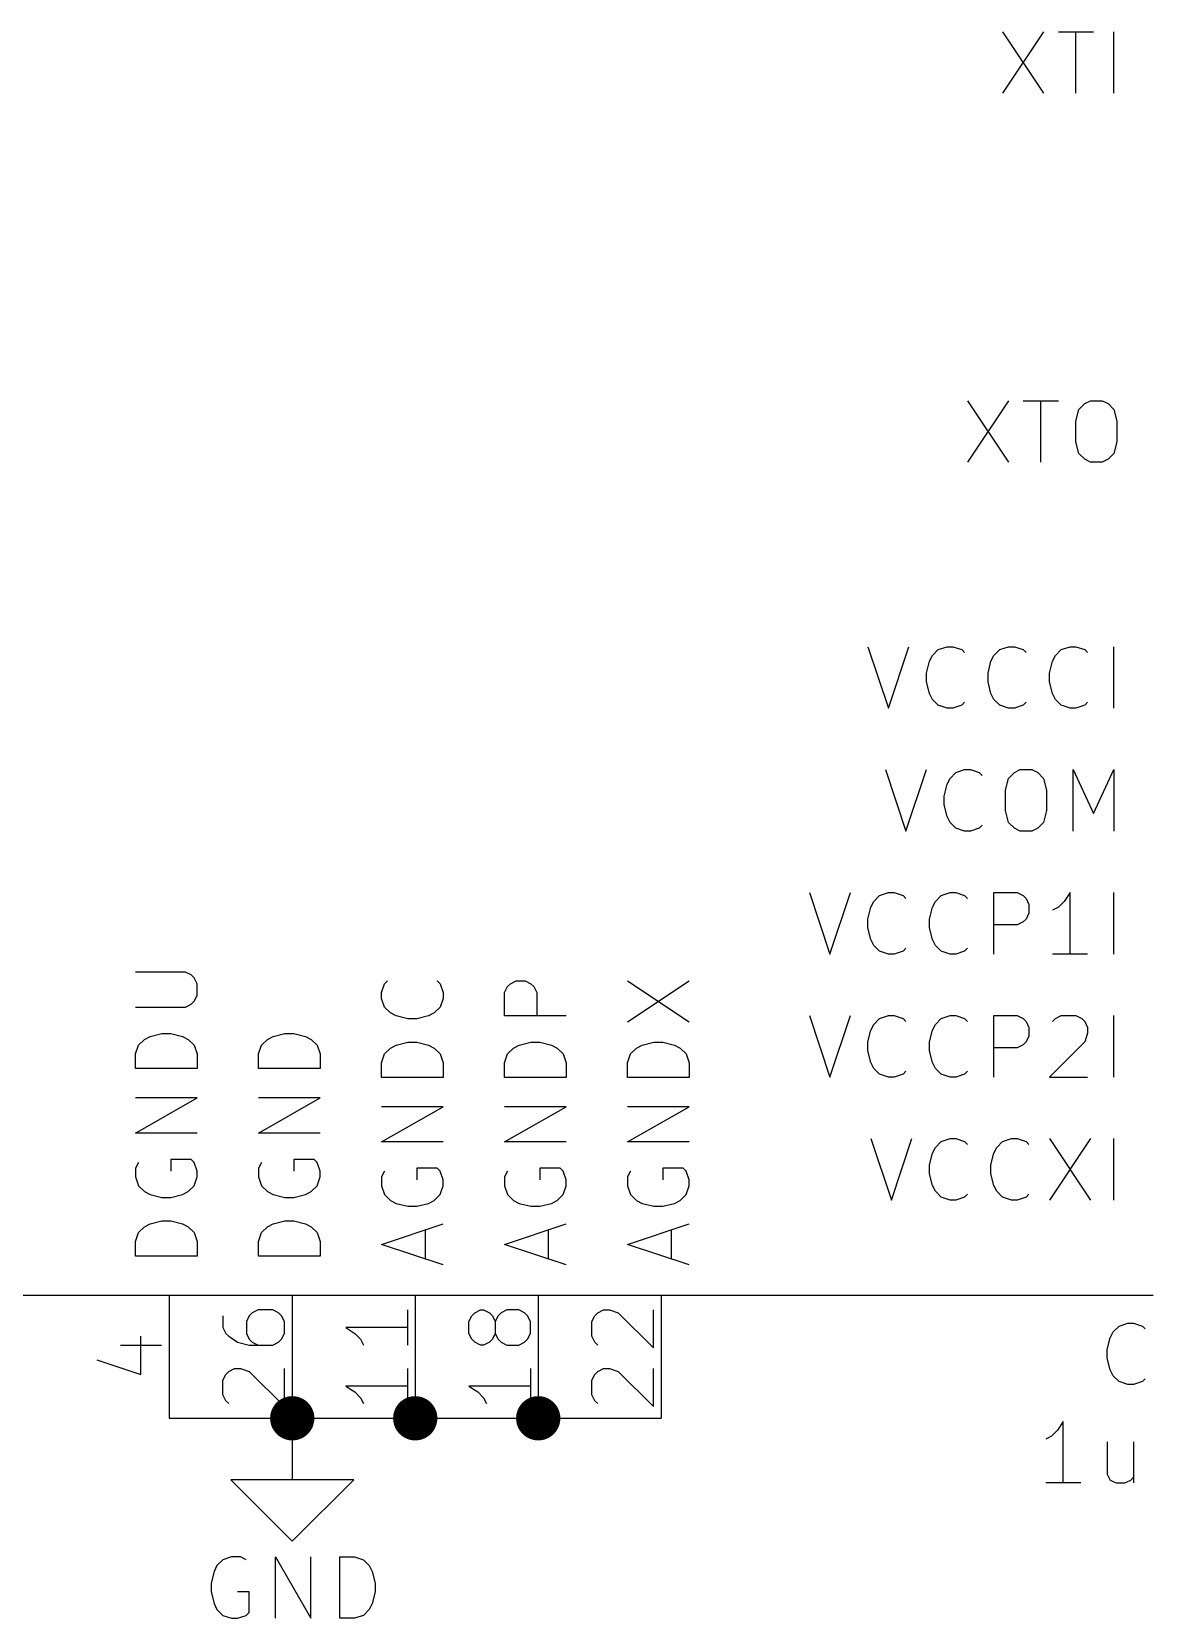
# Model space of a CAD drawing. Extents: x 0.4 to 16.1, y -11.3 to -0.4.
# Drawn here: x 10.578 to 11.487, y -8.553 to -7.263 of the extents above; entities that cross this region are included whole.
import ezdxf

# ---------------------------------------------------------------- set-up
doc = ezdxf.new("R2010")
doc.units = 0
doc.header["$MEASUREMENT"] = 0
for name, color, linetype in [('CYAN2', 4, 'CONTINUOUS'), ('GREEN2', 3, 'CONTINUOUS'), ('LYELLOW', 51, 'CONTINUOUS'), ('RED2', 1, 'CONTINUOUS')]:
    doc.layers.add(name, color=color, linetype=linetype)

msp = doc.modelspace()

# ---------------------------------------------------------------- linework, layer by layer
at = {"layer": 'CYAN2', "linetype": 'CONTINUOUS'}
for p, q in [((11.3676, -7.26262), (11.4009, -7.31262)), ((11.4009, -7.26262), (11.3676, -7.31262)), ((11.4129, -7.26262), (11.4414, -7.26262)), ((11.4271, -7.31262), (11.4271, -7.26262)), ((11.4581, -7.31262), (11.4581, -7.26262)), ((11.339, -7.56262), (11.3724, -7.61262)), ((11.3724, -7.56262), (11.339, -7.61262)), ((11.3843, -7.56262), (11.4129, -7.56262)), ((11.3986, -7.61262), (11.3986, -7.56262)), ((11.4271, -7.57928), (11.4295, -7.56976)), ((11.4295, -7.56976), (11.4343, -7.565)), ((11.4343, -7.565), (11.439, -7.56262)), ((11.439, -7.56262), (11.4486, -7.56262)), ((11.4486, -7.56262), (11.4533, -7.565)), ((11.4533, -7.565), (11.4581, -7.56976)), ((11.4581, -7.56976), (11.4605, -7.57928)), ((11.4271, -7.59595), (11.4271, -7.57928)), ((11.4605, -7.57928), (11.4605, -7.59595)), ((11.4295, -7.60547), (11.4271, -7.59595)), ((11.4605, -7.59595), (11.4581, -7.60547)), ((11.4343, -7.61024), (11.4295, -7.60547)), ((11.439, -7.61262), (11.4343, -7.61024)), ((11.4533, -7.61024), (11.4486, -7.61262)), ((11.4581, -7.60547), (11.4533, -7.61024)), ((11.4486, -7.61262), (11.439, -7.61262)), ((11.2581, -7.76262), (11.2748, -7.81262)), ((11.2748, -7.81262), (11.2914, -7.76262)), ((11.3105, -7.76976), (11.3152, -7.765)), ((11.3152, -7.765), (11.3224, -7.76262)), ((11.3224, -7.76262), (11.3271, -7.76262)), ((11.3271, -7.76262), (11.3343, -7.765)), ((11.3343, -7.765), (11.3367, -7.76738)), ((11.3605, -7.76976), (11.3652, -7.765)), ((11.3652, -7.765), (11.3724, -7.76262)), ((11.3724, -7.76262), (11.3771, -7.76262)), ((11.3771, -7.76262), (11.3843, -7.765)), ((11.3843, -7.765), (11.3867, -7.76738)), ((11.4105, -7.76976), (11.4152, -7.765)), ((11.4152, -7.765), (11.4224, -7.76262)), ((11.4224, -7.76262), (11.4271, -7.76262)), ((11.4271, -7.76262), (11.4343, -7.765)), ((11.4343, -7.765), (11.4367, -7.76738)), ((11.4581, -7.81262), (11.4581, -7.76262)), ((11.3057, -7.78405), (11.3081, -7.77452)), ((11.3081, -7.77452), (11.3105, -7.76976)), ((11.3557, -7.78405), (11.3581, -7.77452)), ((11.3581, -7.77452), (11.3605, -7.76976)), ((11.4057, -7.78405), (11.4081, -7.77452)), ((11.4081, -7.77452), (11.4105, -7.76976)), ((11.3057, -7.79119), (11.3057, -7.78405)), ((11.3081, -7.80071), (11.3057, -7.79119)), ((11.3557, -7.79119), (11.3557, -7.78405)), ((11.3581, -7.80071), (11.3557, -7.79119)), ((11.4057, -7.79119), (11.4057, -7.78405)), ((11.4081, -7.80071), (11.4057, -7.79119)), ((11.3105, -7.80547), (11.3081, -7.80071)), ((11.3605, -7.80547), (11.3581, -7.80071)), ((11.4105, -7.80547), (11.4081, -7.80071)), ((11.3152, -7.81024), (11.3105, -7.80547)), ((11.3224, -7.81262), (11.3152, -7.81024)), ((11.3271, -7.81262), (11.3224, -7.81262)), ((11.3343, -7.81024), (11.3271, -7.81262)), ((11.3367, -7.80785), (11.3343, -7.81024)), ((11.3652, -7.81024), (11.3605, -7.80547)), ((11.3724, -7.81262), (11.3652, -7.81024)), ((11.3771, -7.81262), (11.3724, -7.81262)), ((11.3843, -7.81024), (11.3771, -7.81262)), ((11.3867, -7.80785), (11.3843, -7.81024)), ((11.4152, -7.81024), (11.4105, -7.80547)), ((11.4224, -7.81262), (11.4152, -7.81024)), ((11.4271, -7.81262), (11.4224, -7.81262)), ((11.4343, -7.81024), (11.4271, -7.81262)), ((11.4367, -7.80785), (11.4343, -7.81024)), ((11.2724, -7.86262), (11.289, -7.91262)), ((11.289, -7.91262), (11.3057, -7.86262)), ((11.3248, -7.86976), (11.3295, -7.865)), ((11.3295, -7.865), (11.3367, -7.86262)), ((11.3367, -7.86262), (11.3414, -7.86262)), ((11.3414, -7.86262), (11.3486, -7.865)), ((11.3486, -7.865), (11.3509, -7.86738)), ((11.3724, -7.86976), (11.3771, -7.865)), ((11.3771, -7.865), (11.3819, -7.86262)), ((11.3819, -7.86262), (11.3914, -7.86262)), ((11.3914, -7.86262), (11.3962, -7.865)), ((11.3962, -7.865), (11.4009, -7.86976)), ((11.4248, -7.91262), (11.4248, -7.86262)), ((11.4248, -7.86262), (11.4414, -7.89833)), ((11.4414, -7.89833), (11.4581, -7.86262)), ((11.4581, -7.86262), (11.4581, -7.91262)), ((11.32, -7.88405), (11.3224, -7.87452)), ((11.3224, -7.87452), (11.3248, -7.86976)), ((11.37, -7.87928), (11.3724, -7.86976)), ((11.37, -7.89595), (11.37, -7.87928)), ((11.4009, -7.86976), (11.4033, -7.87928)), ((11.4033, -7.87928), (11.4033, -7.89595)), ((11.32, -7.89119), (11.32, -7.88405)), ((11.3224, -7.90071), (11.32, -7.89119)), ((11.3248, -7.90547), (11.3224, -7.90071)), ((11.3295, -7.91024), (11.3248, -7.90547)), ((11.3724, -7.90547), (11.37, -7.89595)), ((11.3771, -7.91024), (11.3724, -7.90547)), ((11.4009, -7.90547), (11.3962, -7.91024)), ((11.4033, -7.89595), (11.4009, -7.90547)), ((11.3367, -7.91262), (11.3295, -7.91024)), ((11.3414, -7.91262), (11.3367, -7.91262)), ((11.3486, -7.91024), (11.3414, -7.91262)), ((11.3509, -7.90785), (11.3486, -7.91024)), ((11.3819, -7.91262), (11.3771, -7.91024)), ((11.3914, -7.91262), (11.3819, -7.91262)), ((11.3962, -7.91024), (11.3914, -7.91262)), ((11.2105, -7.96262), (11.2271, -8.01262)), ((11.2271, -8.01262), (11.2438, -7.96262)), ((11.2605, -7.97452), (11.2629, -7.96976)), ((11.2629, -7.96976), (11.2676, -7.965)), ((11.2676, -7.965), (11.2748, -7.96262)), ((11.2748, -7.96262), (11.2795, -7.96262)), ((11.2795, -7.96262), (11.2867, -7.965)), ((11.2867, -7.965), (11.289, -7.96738)), ((11.3105, -7.97452), (11.3129, -7.96976)), ((11.3129, -7.96976), (11.3176, -7.965)), ((11.3176, -7.965), (11.3248, -7.96262)), ((11.3248, -7.96262), (11.3295, -7.96262)), ((11.3295, -7.96262), (11.3367, -7.965)), ((11.3367, -7.965), (11.339, -7.96738)), ((11.3605, -8.01262), (11.3605, -7.96262)), ((11.3605, -7.96262), (11.3795, -7.96262)), ((11.3795, -7.96262), (11.3843, -7.965)), ((11.3843, -7.965), (11.3867, -7.96738)), ((11.3867, -7.96738), (11.389, -7.97214)), ((11.4176, -7.96976), (11.4129, -7.97452)), ((11.4224, -7.96262), (11.4176, -7.96976)), ((11.4224, -8.01262), (11.4224, -7.96262)), ((11.4581, -8.01262), (11.4581, -7.96262)), ((11.2581, -7.98405), (11.2605, -7.97452)), ((11.2581, -7.99119), (11.2581, -7.98405)), ((11.3081, -7.98405), (11.3105, -7.97452)), ((11.3081, -7.99119), (11.3081, -7.98405)), ((11.3867, -7.98405), (11.3843, -7.98643)), ((11.389, -7.97928), (11.3867, -7.98405)), ((11.389, -7.97214), (11.389, -7.97928)), ((11.4129, -7.97452), (11.4081, -7.9769)), ((11.2605, -8.00071), (11.2581, -7.99119)), ((11.3105, -8.00071), (11.3081, -7.99119)), ((11.3795, -7.98881), (11.3605, -7.98881)), ((11.3843, -7.98643), (11.3795, -7.98881)), ((11.2629, -8.00547), (11.2605, -8.00071)), ((11.2676, -8.01024), (11.2629, -8.00547)), ((11.2748, -8.01262), (11.2676, -8.01024)), ((11.2867, -8.01024), (11.2795, -8.01262)), ((11.289, -8.00785), (11.2867, -8.01024)), ((11.3129, -8.00547), (11.3105, -8.00071)), ((11.3176, -8.01024), (11.3129, -8.00547)), ((11.3248, -8.01262), (11.3176, -8.01024)), ((11.3367, -8.01024), (11.3295, -8.01262)), ((11.339, -8.00785), (11.3367, -8.01024)), ((11.2795, -8.01262), (11.2748, -8.01262)), ((11.3295, -8.01262), (11.3248, -8.01262)), ((11.4367, -8.01262), (11.4081, -8.01262)), ((10.7031, -8.02714), (10.6626, -8.02714)), ((10.7079, -8.02952), (10.7031, -8.02714)), ((10.7102, -8.0319), (10.7079, -8.02952)), ((10.7126, -8.03667), (10.7102, -8.0319)), ((10.865, -8.03667), (10.8674, -8.03428)), ((10.9079, -8.03428), (10.9102, -8.03667)), ((10.9674, -8.03667), (10.9721, -8.03428)), ((10.9721, -8.03428), (10.9793, -8.03428)), ((10.9793, -8.03428), (10.984, -8.03667)), ((11.0626, -8.06762), (11.1126, -8.03428)), ((11.0626, -8.03428), (11.1126, -8.06762)), ((10.7102, -8.05095), (10.7126, -8.04619)), ((10.7126, -8.04619), (10.7126, -8.03667)), ((10.8626, -8.04381), (10.865, -8.03667)), ((10.8626, -8.04857), (10.8626, -8.04381)), ((10.865, -8.05571), (10.8626, -8.04857)), ((10.9102, -8.03667), (10.9126, -8.04381)), ((10.9126, -8.04857), (10.9102, -8.05571)), ((10.9126, -8.04381), (10.9126, -8.04857)), ((10.9626, -8.04381), (10.965, -8.03905)), ((10.9626, -8.06285), (10.9626, -8.04381)), ((10.965, -8.03905), (10.9674, -8.03667)), ((10.984, -8.03667), (10.9864, -8.03905)), ((10.9864, -8.03905), (10.9888, -8.04381)), ((10.9888, -8.04381), (10.9888, -8.06285)), ((10.6626, -8.05571), (10.7031, -8.05571)), ((10.7031, -8.05571), (10.7079, -8.05333)), ((10.7079, -8.05333), (10.7102, -8.05095)), ((10.8698, -8.06047), (10.865, -8.05571)), ((10.8745, -8.06285), (10.8698, -8.06047)), ((10.9055, -8.06047), (10.9007, -8.06285)), ((10.9102, -8.05571), (10.9055, -8.06047)), ((10.884, -8.06524), (10.8745, -8.06285)), ((10.8912, -8.06524), (10.884, -8.06524)), ((10.9007, -8.06285), (10.8912, -8.06524)), ((11.0126, -8.06285), (10.9626, -8.06285)), ((11.2105, -8.06262), (11.2271, -8.11262)), ((11.2271, -8.11262), (11.2438, -8.06262)), ((11.2581, -8.08405), (11.2605, -8.07452)), ((11.2605, -8.07452), (11.2629, -8.06976)), ((11.2629, -8.06976), (11.2676, -8.065)), ((11.2676, -8.065), (11.2748, -8.06262)), ((11.2748, -8.06262), (11.2795, -8.06262)), ((11.2795, -8.06262), (11.2867, -8.065)), ((11.2867, -8.065), (11.289, -8.06738)), ((11.3081, -8.08405), (11.3105, -8.07452)), ((11.3105, -8.07452), (11.3129, -8.06976)), ((11.3129, -8.06976), (11.3176, -8.065)), ((11.3176, -8.065), (11.3248, -8.06262)), ((11.3248, -8.06262), (11.3295, -8.06262)), ((11.3295, -8.06262), (11.3367, -8.065)), ((11.3367, -8.065), (11.339, -8.06738)), ((11.3605, -8.11262), (11.3605, -8.06262)), ((11.3605, -8.06262), (11.3795, -8.06262)), ((11.3795, -8.06262), (11.3843, -8.065)), ((11.3843, -8.065), (11.3867, -8.06738)), ((11.3867, -8.06738), (11.389, -8.07214)), ((11.389, -8.07214), (11.389, -8.07928)), ((11.4081, -8.06738), (11.4105, -8.065)), ((11.4105, -8.065), (11.4152, -8.06262)), ((11.4152, -8.06262), (11.4271, -8.06262)), ((11.4271, -8.06262), (11.4319, -8.065)), ((11.4319, -8.065), (11.4343, -8.06738)), ((11.4343, -8.06738), (11.4367, -8.07214)), ((11.4367, -8.07214), (11.4367, -8.0769)), ((11.4581, -8.11262), (11.4581, -8.06262)), ((10.6626, -8.09381), (10.665, -8.08667)), ((10.665, -8.08667), (10.6698, -8.0819)), ((10.6698, -8.0819), (10.6745, -8.07952)), ((10.6745, -8.07952), (10.684, -8.07714)), ((10.684, -8.07714), (10.6912, -8.07714)), ((10.6912, -8.07714), (10.7007, -8.07952)), ((10.7007, -8.07952), (10.7055, -8.0819)), ((10.7055, -8.0819), (10.7102, -8.08667)), ((10.7102, -8.08667), (10.7126, -8.09381)), ((10.7626, -8.09381), (10.765, -8.08667)), ((10.765, -8.08667), (10.7698, -8.0819)), ((10.7698, -8.0819), (10.7745, -8.07952)), ((10.7745, -8.07952), (10.784, -8.07714)), ((10.784, -8.07714), (10.7912, -8.07714)), ((10.7912, -8.07714), (10.8007, -8.07952)), ((10.8007, -8.07952), (10.8055, -8.0819)), ((10.8055, -8.0819), (10.8102, -8.08667)), ((10.8102, -8.08667), (10.8126, -8.09381)), ((10.8698, -8.08905), (10.8745, -8.08667)), ((10.8745, -8.08667), (10.884, -8.08428)), ((10.884, -8.08428), (10.8912, -8.08428)), ((10.8912, -8.08428), (10.9007, -8.08667)), ((10.9007, -8.08667), (10.9055, -8.08905)), ((10.9698, -8.08905), (10.9745, -8.08667)), ((10.9745, -8.08667), (10.984, -8.08428)), ((10.984, -8.08428), (10.9912, -8.08428)), ((10.9912, -8.08428), (11.0007, -8.08667)), ((11.0007, -8.08667), (11.0055, -8.08905)), ((11.0698, -8.08905), (11.0745, -8.08667)), ((11.0745, -8.08667), (11.084, -8.08428)), ((11.084, -8.08428), (11.0912, -8.08428)), ((11.0912, -8.08428), (11.1007, -8.08667)), ((11.1007, -8.08667), (11.1055, -8.08905)), ((11.2581, -8.09119), (11.2581, -8.08405)), ((11.3081, -8.09119), (11.3081, -8.08405)), ((11.3843, -8.08643), (11.3795, -8.08881)), ((11.3867, -8.08405), (11.3843, -8.08643)), ((11.389, -8.07928), (11.3867, -8.08405)), ((11.4343, -8.08405), (11.4057, -8.11262)), ((11.4367, -8.0769), (11.4343, -8.08405)), ((10.6626, -8.10571), (10.6626, -8.09381)), ((10.7126, -8.09381), (10.7126, -8.10571)), ((10.7626, -8.10571), (10.7626, -8.09381)), ((10.8126, -8.09381), (10.8126, -8.10571)), ((10.8626, -8.10095), (10.865, -8.09381)), ((10.8626, -8.11285), (10.8626, -8.10095)), ((10.865, -8.09381), (10.8698, -8.08905)), ((10.9055, -8.08905), (10.9102, -8.09381)), ((10.9102, -8.09381), (10.9126, -8.10095)), ((10.9126, -8.10095), (10.9126, -8.11285)), ((10.9626, -8.10095), (10.965, -8.09381)), ((10.9626, -8.11285), (10.9626, -8.10095)), ((10.965, -8.09381), (10.9698, -8.08905)), ((11.0055, -8.08905), (11.0102, -8.09381)), ((11.0102, -8.09381), (11.0126, -8.10095)), ((11.0126, -8.10095), (11.0126, -8.11285)), ((11.0626, -8.10095), (11.065, -8.09381)), ((11.0626, -8.11285), (11.0626, -8.10095)), ((11.065, -8.09381), (11.0698, -8.08905)), ((11.1055, -8.08905), (11.1102, -8.09381)), ((11.1102, -8.09381), (11.1126, -8.10095)), ((11.1126, -8.10095), (11.1126, -8.11285)), ((11.2605, -8.10071), (11.2581, -8.09119)), ((11.2629, -8.10547), (11.2605, -8.10071)), ((11.3105, -8.10071), (11.3081, -8.09119)), ((11.3129, -8.10547), (11.3105, -8.10071)), ((11.3795, -8.08881), (11.3605, -8.08881)), ((10.7126, -8.10571), (10.6626, -8.10571)), ((10.8126, -8.10571), (10.7626, -8.10571)), ((10.9126, -8.11285), (10.8626, -8.11285)), ((11.0126, -8.11285), (10.9626, -8.11285)), ((11.1126, -8.11285), (11.0626, -8.11285)), ((11.2676, -8.11024), (11.2629, -8.10547)), ((11.2748, -8.11262), (11.2676, -8.11024)), ((11.2795, -8.11262), (11.2748, -8.11262)), ((11.2867, -8.11024), (11.2795, -8.11262)), ((11.289, -8.10785), (11.2867, -8.11024)), ((11.3176, -8.11024), (11.3129, -8.10547)), ((11.3248, -8.11262), (11.3176, -8.11024)), ((11.3295, -8.11262), (11.3248, -8.11262)), ((11.3367, -8.11024), (11.3295, -8.11262)), ((11.339, -8.10785), (11.3367, -8.11024)), ((11.4057, -8.11262), (11.4367, -8.11262)), ((10.6626, -8.15809), (10.7126, -8.12952)), ((10.7126, -8.12952), (10.6626, -8.12952)), ((10.7626, -8.15809), (10.8126, -8.12952)), ((10.8126, -8.12952), (10.7626, -8.12952)), ((10.8626, -8.16524), (10.9126, -8.13667)), ((10.9126, -8.13667), (10.8626, -8.13667)), ((10.9626, -8.16524), (11.0126, -8.13667)), ((11.0126, -8.13667), (10.9626, -8.13667)), ((11.0626, -8.16524), (11.1126, -8.13667)), ((11.1126, -8.13667), (11.0626, -8.13667)), ((10.7126, -8.15809), (10.6626, -8.15809)), ((10.8126, -8.15809), (10.7626, -8.15809)), ((10.9126, -8.16524), (10.8626, -8.16524)), ((11.0126, -8.16524), (10.9626, -8.16524)), ((11.1126, -8.16524), (11.0626, -8.16524)), ((11.2605, -8.16262), (11.2771, -8.21262)), ((11.2771, -8.21262), (11.2938, -8.16262)), ((11.3129, -8.16976), (11.3176, -8.165)), ((11.3176, -8.165), (11.3248, -8.16262)), ((11.3248, -8.16262), (11.3295, -8.16262)), ((11.3295, -8.16262), (11.3367, -8.165)), ((11.3367, -8.165), (11.339, -8.16738)), ((11.3629, -8.16976), (11.3676, -8.165)), ((11.3676, -8.165), (11.3748, -8.16262)), ((11.3748, -8.16262), (11.3795, -8.16262)), ((11.3795, -8.16262), (11.3867, -8.165)), ((11.3867, -8.165), (11.389, -8.16738)), ((11.4057, -8.16262), (11.439, -8.21262)), ((11.439, -8.16262), (11.4057, -8.21262)), ((11.4581, -8.21262), (11.4581, -8.16262)), ((11.3081, -8.18405), (11.3105, -8.17452)), ((11.3105, -8.17452), (11.3129, -8.16976)), ((11.3581, -8.18405), (11.3605, -8.17452)), ((11.3605, -8.17452), (11.3629, -8.16976)), ((10.665, -8.1819), (10.6626, -8.18667)), ((10.6626, -8.18667), (10.6626, -8.19381)), ((10.7079, -8.17952), (10.6912, -8.17952)), ((10.6912, -8.17952), (10.6912, -8.18905)), ((10.7102, -8.1819), (10.7079, -8.17952)), ((10.7126, -8.18905), (10.7102, -8.1819)), ((10.7126, -8.19381), (10.7126, -8.18905)), ((10.765, -8.1819), (10.7626, -8.18667)), ((10.7626, -8.18667), (10.7626, -8.19381)), ((10.8079, -8.17952), (10.7912, -8.17952)), ((10.7912, -8.17952), (10.7912, -8.18905)), ((10.8102, -8.1819), (10.8079, -8.17952)), ((10.8126, -8.18905), (10.8102, -8.1819)), ((10.8126, -8.19381), (10.8126, -8.18905)), ((10.865, -8.18905), (10.8626, -8.19381)), ((10.9079, -8.18667), (10.8912, -8.18667)), ((10.8912, -8.18667), (10.8912, -8.19619)), ((10.9102, -8.18905), (10.9079, -8.18667)), ((10.9126, -8.19619), (10.9102, -8.18905)), ((10.965, -8.18905), (10.9626, -8.19381)), ((11.0079, -8.18667), (10.9912, -8.18667)), ((10.9912, -8.18667), (10.9912, -8.19619)), ((11.0102, -8.18905), (11.0079, -8.18667)), ((11.0126, -8.19619), (11.0102, -8.18905)), ((11.065, -8.18905), (11.0626, -8.19381)), ((11.1079, -8.18667), (11.0912, -8.18667)), ((11.0912, -8.18667), (11.0912, -8.19619)), ((11.1102, -8.18905), (11.1079, -8.18667)), ((11.1126, -8.19619), (11.1102, -8.18905)), ((11.3081, -8.19119), (11.3081, -8.18405)), ((11.3105, -8.20071), (11.3081, -8.19119)), ((11.3581, -8.19119), (11.3581, -8.18405)), ((11.3605, -8.20071), (11.3581, -8.19119)), ((10.6626, -8.19381), (10.665, -8.20095)), ((10.665, -8.20095), (10.6698, -8.20571)), ((10.7055, -8.20571), (10.7102, -8.20095)), ((10.7102, -8.20095), (10.7126, -8.19381)), ((10.7626, -8.19381), (10.765, -8.20095)), ((10.765, -8.20095), (10.7698, -8.20571)), ((10.8055, -8.20571), (10.8102, -8.20095)), ((10.8102, -8.20095), (10.8126, -8.19381)), ((10.8626, -8.19381), (10.8626, -8.20095)), ((10.8626, -8.20095), (10.865, -8.20809)), ((10.9102, -8.20809), (10.9126, -8.20095)), ((10.9126, -8.20095), (10.9126, -8.19619)), ((10.9626, -8.19381), (10.9626, -8.20095)), ((10.9626, -8.20095), (10.965, -8.20809)), ((11.0102, -8.20809), (11.0126, -8.20095)), ((11.0126, -8.20095), (11.0126, -8.19619)), ((11.0626, -8.19381), (11.0626, -8.20095)), ((11.0626, -8.20095), (11.065, -8.20809)), ((11.1102, -8.20809), (11.1126, -8.20095)), ((11.1126, -8.20095), (11.1126, -8.19619)), ((11.3129, -8.20547), (11.3105, -8.20071)), ((11.3629, -8.20547), (11.3605, -8.20071)), ((10.6698, -8.20571), (10.6745, -8.20809)), ((10.6745, -8.20809), (10.684, -8.21047)), ((10.684, -8.21047), (10.6912, -8.21047)), ((10.6912, -8.21047), (10.7007, -8.20809)), ((10.7007, -8.20809), (10.7055, -8.20571)), ((10.7698, -8.20571), (10.7745, -8.20809)), ((10.7745, -8.20809), (10.784, -8.21047)), ((10.784, -8.21047), (10.7912, -8.21047)), ((10.7912, -8.21047), (10.8007, -8.20809)), ((10.8007, -8.20809), (10.8055, -8.20571)), ((10.865, -8.20809), (10.8698, -8.21285)), ((10.8698, -8.21285), (10.8745, -8.21524)), ((10.8745, -8.21524), (10.884, -8.21762)), ((10.8912, -8.21762), (10.9007, -8.21524)), ((10.9007, -8.21524), (10.9055, -8.21285)), ((10.9055, -8.21285), (10.9102, -8.20809)), ((10.965, -8.20809), (10.9698, -8.21285)), ((10.9698, -8.21285), (10.9745, -8.21524)), ((10.9745, -8.21524), (10.984, -8.21762)), ((10.9912, -8.21762), (11.0007, -8.21524)), ((11.0007, -8.21524), (11.0055, -8.21285)), ((11.0055, -8.21285), (11.0102, -8.20809)), ((11.065, -8.20809), (11.0698, -8.21285)), ((11.0698, -8.21285), (11.0745, -8.21524)), ((11.0745, -8.21524), (11.084, -8.21762)), ((11.0912, -8.21762), (11.1007, -8.21524)), ((11.1007, -8.21524), (11.1055, -8.21285)), ((11.1055, -8.21285), (11.1102, -8.20809)), ((11.3176, -8.21024), (11.3129, -8.20547)), ((11.3248, -8.21262), (11.3176, -8.21024)), ((11.3295, -8.21262), (11.3248, -8.21262)), ((11.3367, -8.21024), (11.3295, -8.21262)), ((11.339, -8.20785), (11.3367, -8.21024)), ((11.3676, -8.21024), (11.3629, -8.20547)), ((11.3748, -8.21262), (11.3676, -8.21024)), ((11.3795, -8.21262), (11.3748, -8.21262)), ((11.3867, -8.21024), (11.3795, -8.21262)), ((11.389, -8.20785), (11.3867, -8.21024)), ((10.6745, -8.2319), (10.684, -8.22952)), ((10.684, -8.22952), (10.6912, -8.22952)), ((10.6912, -8.22952), (10.7007, -8.2319)), ((10.7745, -8.2319), (10.784, -8.22952)), ((10.784, -8.22952), (10.7912, -8.22952)), ((10.7912, -8.22952), (10.8007, -8.2319)), ((10.884, -8.21762), (10.8912, -8.21762)), ((10.984, -8.21762), (10.9912, -8.21762)), ((11.084, -8.21762), (11.0912, -8.21762)), ((10.6626, -8.24619), (10.665, -8.23905)), ((10.665, -8.23905), (10.6698, -8.23428)), ((10.6698, -8.23428), (10.6745, -8.2319)), ((10.7007, -8.2319), (10.7055, -8.23428)), ((10.7055, -8.23428), (10.7102, -8.23905)), ((10.7102, -8.23905), (10.7126, -8.24619)), ((10.7626, -8.24619), (10.765, -8.23905)), ((10.765, -8.23905), (10.7698, -8.23428)), ((10.7698, -8.23428), (10.7745, -8.2319)), ((10.8007, -8.2319), (10.8055, -8.23428)), ((10.8055, -8.23428), (10.8102, -8.23905)), ((10.8102, -8.23905), (10.8126, -8.24619)), ((10.8626, -8.24857), (10.9126, -8.2319)), ((10.8983, -8.26047), (10.8983, -8.23667)), ((10.9626, -8.24857), (11.0126, -8.2319)), ((10.9983, -8.26047), (10.9983, -8.23667)), ((11.0626, -8.24857), (11.1126, -8.2319)), ((11.0983, -8.26047), (11.0983, -8.23667)), ((10.6626, -8.25809), (10.6626, -8.24619)), ((10.7126, -8.24619), (10.7126, -8.25809)), ((10.7626, -8.25809), (10.7626, -8.24619)), ((10.8126, -8.24619), (10.8126, -8.25809)), ((10.9126, -8.26524), (10.8626, -8.24857)), ((11.0126, -8.26524), (10.9626, -8.24857)), ((11.1126, -8.26524), (11.0626, -8.24857)), ((10.7126, -8.25809), (10.6626, -8.25809)), ((10.8126, -8.25809), (10.7626, -8.25809)), ((11.455, -8.32452), (11.4574, -8.31976)), ((11.4574, -8.31976), (11.4622, -8.315)), ((11.4622, -8.315), (11.4693, -8.31261)), ((11.4693, -8.31261), (11.4741, -8.31261)), ((11.4741, -8.31261), (11.4812, -8.315)), ((11.4812, -8.315), (11.4836, -8.31737)), ((11.4526, -8.33404), (11.455, -8.32452)), ((11.4526, -8.34119), (11.4526, -8.33404)), ((11.455, -8.35071), (11.4526, -8.34119)), ((11.4574, -8.35547), (11.455, -8.35071)), ((11.4622, -8.36023), (11.4574, -8.35547)), ((11.4836, -8.35785), (11.4812, -8.36023)), ((11.4693, -8.36261), (11.4622, -8.36023)), ((11.4741, -8.36261), (11.4693, -8.36261)), ((11.4812, -8.36023), (11.4741, -8.36261)), ((11.4169, -8.39261), (11.4122, -8.39976)), ((11.4169, -8.44261), (11.4169, -8.39261)), ((11.4074, -8.40452), (11.4026, -8.4069)), ((11.4122, -8.39976), (11.4074, -8.40452)), ((11.4526, -8.40928), (11.4526, -8.43547)), ((11.4741, -8.40928), (11.4741, -8.44261)), ((11.4526, -8.43547), (11.455, -8.44023)), ((11.4312, -8.44261), (11.4026, -8.44261)), ((11.455, -8.44023), (11.4598, -8.44261)), ((11.4598, -8.44261), (11.4669, -8.44261)), ((11.4669, -8.44261), (11.4717, -8.44023)), ((11.4717, -8.44023), (11.4741, -8.43785)), ((10.7288, -8.50976), (10.7264, -8.51452)), ((10.7335, -8.505), (10.7288, -8.50976)), ((10.7407, -8.50261), (10.7335, -8.505)), ((10.7478, -8.50261), (10.7407, -8.50261)), ((10.7526, -8.505), (10.7478, -8.50261)), ((10.7764, -8.55261), (10.7764, -8.50261)), ((10.7764, -8.50261), (10.805, -8.55261)), ((10.805, -8.55261), (10.805, -8.50261)), ((10.8288, -8.55261), (10.8288, -8.50261)), ((10.8288, -8.50261), (10.8407, -8.50261)), ((10.8407, -8.50261), (10.8478, -8.505)), ((10.8478, -8.505), (10.8526, -8.50976)), ((10.8526, -8.50976), (10.855, -8.51452)), ((10.7264, -8.51452), (10.724, -8.52404)), ((10.724, -8.52404), (10.724, -8.53119)), ((10.855, -8.51452), (10.8573, -8.52404)), ((10.8573, -8.52404), (10.8573, -8.53119)), ((10.724, -8.53119), (10.7264, -8.54071)), ((10.755, -8.53119), (10.7454, -8.53119)), ((10.755, -8.54785), (10.755, -8.53119)), ((10.8573, -8.53119), (10.855, -8.54071)), ((10.7264, -8.54071), (10.7288, -8.54547)), ((10.7288, -8.54547), (10.7335, -8.55023)), ((10.7335, -8.55023), (10.7407, -8.55261)), ((10.7407, -8.55261), (10.7454, -8.55261)), ((10.7454, -8.55261), (10.7526, -8.55023)), ((10.7526, -8.55023), (10.755, -8.54785)), ((10.8407, -8.55261), (10.8288, -8.55261)), ((10.8478, -8.55023), (10.8407, -8.55261)), ((10.8526, -8.54547), (10.8478, -8.55023)), ((10.855, -8.54071), (10.8526, -8.54547))]:
    msp.add_line(p, q, dxfattribs=at)
at = {"layer": 'GREEN2', "linetype": 'CONTINUOUS'}
for p, q in [((10.69, -8.39), (10.79, -8.39)), ((10.79, -8.39), (10.89, -8.39)), ((10.89, -8.39), (10.99, -8.39)), ((10.99, -8.39), (11.09, -8.39))]:
    msp.add_line(p, q, dxfattribs=at)
at = {"layer": 'GREEN2', "const_width": 0.018}
for points in [[(10.781, -8.39, 1), (10.799, -8.39, 1)], [(10.881, -8.39, 1), (10.899, -8.39, 1)], [(10.981, -8.39, 1), (10.999, -8.39, 1)]]:
    msp.add_lwpolyline(points, format="xyb", close=True, dxfattribs=at)
at = {"layer": 'LYELLOW', "linetype": 'CONTINUOUS'}
msp.add_line((10.29, -8.29), (11.49, -8.29), dxfattribs=at)
at = {"layer": 'RED2', "linetype": 'CONTINUOUS'}
for p, q in [((10.29, -8.29), (11.49, -8.29)), ((10.29, -8.29), (11.49, -8.29)), ((10.69, -8.29), (10.69, -8.39)), ((10.79, -8.29), (10.79, -8.39)), ((10.89, -8.29), (10.89, -8.39)), ((10.99, -8.29), (10.99, -8.39)), ((11.09, -8.29), (11.09, -8.39)), ((10.7336, -8.30667), (10.7336, -8.31619)), ((10.755, -8.30667), (10.7527, -8.31143)), ((10.7574, -8.30428), (10.755, -8.30667)), ((10.7622, -8.3019), (10.7574, -8.30428)), ((10.7741, -8.3019), (10.7622, -8.3019)), ((10.7789, -8.30428), (10.7741, -8.3019)), ((10.7812, -8.30667), (10.7789, -8.30428)), ((10.7836, -8.31143), (10.7812, -8.30667)), ((10.8836, -8.3019), (10.8836, -8.33047)), ((10.9336, -8.31143), (10.936, -8.30667)), ((10.936, -8.30667), (10.9384, -8.30428)), ((10.9384, -8.30428), (10.9431, -8.3019)), ((10.9431, -8.3019), (10.9455, -8.3019)), ((10.9455, -8.3019), (10.9503, -8.30428)), ((10.9503, -8.30428), (10.9527, -8.30667)), ((10.9527, -8.30667), (10.955, -8.31143)), ((10.9574, -8.30667), (10.955, -8.31143)), ((10.9598, -8.30428), (10.9574, -8.30667)), ((10.9646, -8.3019), (10.9598, -8.30428)), ((10.9741, -8.3019), (10.9646, -8.3019)), ((10.9789, -8.30428), (10.9741, -8.3019)), ((10.9812, -8.30667), (10.9789, -8.30428)), ((10.9836, -8.31143), (10.9812, -8.30667)), ((11.0336, -8.31143), (11.036, -8.30667)), ((11.036, -8.30667), (11.0384, -8.30428)), ((11.0384, -8.30428), (11.0431, -8.3019)), ((11.0431, -8.3019), (11.0479, -8.3019)), ((11.0479, -8.3019), (11.055, -8.30428)), ((11.055, -8.30428), (11.0836, -8.33285)), ((11.0836, -8.33285), (11.0836, -8.3019)), ((10.7336, -8.31619), (10.736, -8.32095)), ((10.7527, -8.31143), (10.7527, -8.32095)), ((10.7836, -8.32095), (10.7836, -8.31143)), ((10.8836, -8.31619), (10.8336, -8.31619)), ((10.8336, -8.31619), (10.8408, -8.32095)), ((10.9336, -8.32095), (10.9336, -8.31143)), ((10.955, -8.31143), (10.955, -8.32095)), ((10.9836, -8.32095), (10.9836, -8.31143)), ((11.0336, -8.32333), (11.0336, -8.31143)), ((10.6503, -8.33047), (10.6836, -8.33047)), ((10.6669, -8.35428), (10.6669, -8.32333)), ((10.736, -8.32095), (10.7384, -8.32333)), ((10.7384, -8.32333), (10.7455, -8.32809)), ((10.7455, -8.32809), (10.755, -8.33047)), ((10.7527, -8.32095), (10.755, -8.32571)), ((10.755, -8.32571), (10.7574, -8.32809)), ((10.755, -8.33047), (10.7741, -8.33047)), ((10.7574, -8.32809), (10.7622, -8.33047)), ((10.7741, -8.33047), (10.7789, -8.32809)), ((10.7789, -8.32809), (10.7812, -8.32571)), ((10.7812, -8.32571), (10.7836, -8.32095)), ((10.8408, -8.32095), (10.8455, -8.32571)), ((10.8455, -8.32571), (10.8479, -8.33047)), ((10.936, -8.32571), (10.9336, -8.32095)), ((10.9384, -8.32809), (10.936, -8.32571)), ((10.9431, -8.33047), (10.9384, -8.32809)), ((10.9455, -8.33047), (10.9431, -8.33047)), ((10.9503, -8.32809), (10.9455, -8.33047)), ((10.9527, -8.32571), (10.9503, -8.32809)), ((10.955, -8.32095), (10.9527, -8.32571)), ((10.955, -8.32095), (10.9574, -8.32571)), ((10.9574, -8.32571), (10.9598, -8.32809)), ((10.9598, -8.32809), (10.9646, -8.33047)), ((10.9646, -8.33047), (10.9741, -8.33047)), ((10.9741, -8.33047), (10.9789, -8.32809)), ((10.9789, -8.32809), (10.9812, -8.32571)), ((10.9812, -8.32571), (10.9836, -8.32095)), ((11.036, -8.32809), (11.0336, -8.32333)), ((11.0384, -8.33047), (11.036, -8.32809)), ((10.6312, -8.34238), (10.6669, -8.35428)), ((10.7336, -8.35905), (10.736, -8.35428)), ((10.7336, -8.37095), (10.7336, -8.35905)), ((10.736, -8.35428), (10.7384, -8.3519)), ((10.7384, -8.3519), (10.7431, -8.34952)), ((10.7431, -8.34952), (10.7479, -8.34952)), ((10.7479, -8.34952), (10.755, -8.3519)), ((10.755, -8.3519), (10.7836, -8.38047)), ((10.7836, -8.38047), (10.7836, -8.34952)), ((10.8836, -8.34952), (10.8836, -8.37809)), ((10.9836, -8.34952), (10.9836, -8.37809)), ((11.0336, -8.35905), (11.036, -8.35428)), ((11.0336, -8.37095), (11.0336, -8.35905)), ((11.036, -8.35428), (11.0384, -8.3519)), ((11.0384, -8.3519), (11.0431, -8.34952)), ((11.0431, -8.34952), (11.0479, -8.34952)), ((11.0479, -8.34952), (11.055, -8.3519)), ((11.055, -8.3519), (11.0836, -8.38047)), ((11.0836, -8.38047), (11.0836, -8.34952)), ((10.736, -8.37571), (10.7336, -8.37095)), ((10.8836, -8.36381), (10.8336, -8.36381)), ((10.8336, -8.36381), (10.8408, -8.36857)), ((10.8408, -8.36857), (10.8455, -8.37333)), ((10.9836, -8.36381), (10.9336, -8.36381)), ((10.9336, -8.36381), (10.9408, -8.36857)), ((10.9408, -8.36857), (10.9455, -8.37333)), ((11.036, -8.37571), (11.0336, -8.37095)), ((10.7384, -8.37809), (10.736, -8.37571)), ((10.8455, -8.37333), (10.8479, -8.37809)), ((10.9455, -8.37333), (10.9479, -8.37809)), ((11.0384, -8.37809), (11.036, -8.37571)), ((10.79, -8.39), (10.79, -8.44)), ((10.79, -8.44), (10.74, -8.44)), ((10.74, -8.44), (10.79, -8.49)), ((10.79, -8.49), (10.84, -8.44)), ((10.84, -8.44), (10.79, -8.44))]:
    msp.add_line(p, q, dxfattribs=at)

doc.saveas('drawing.dxf')
